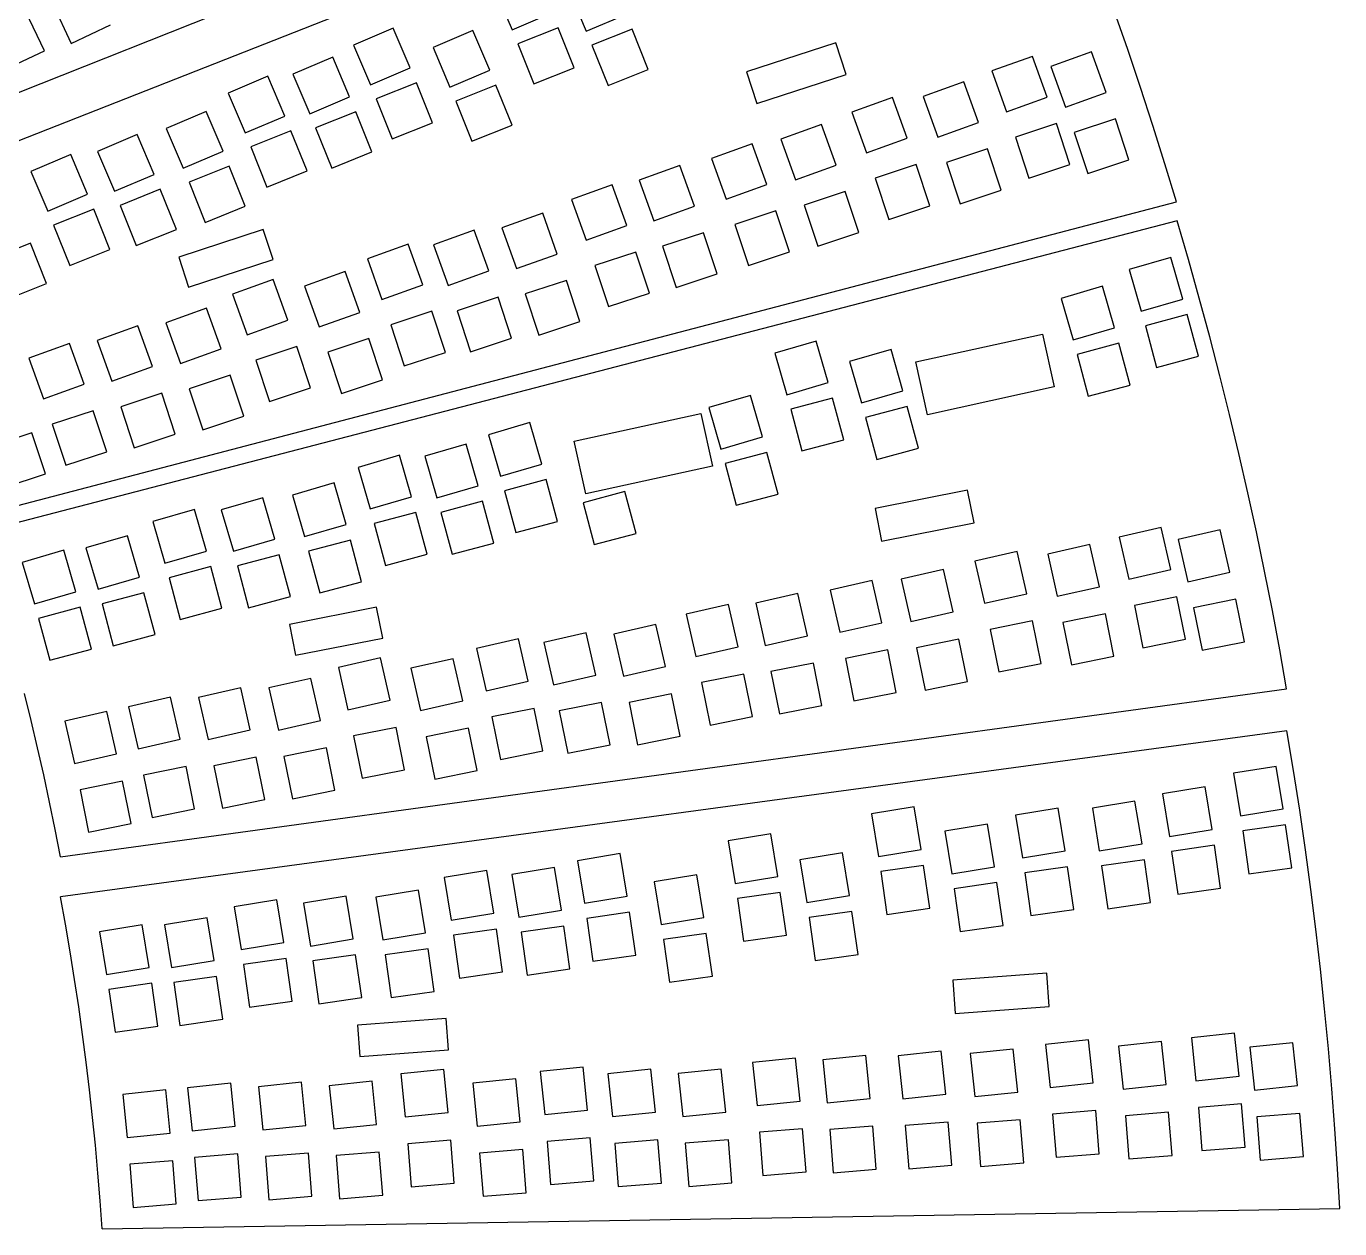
# Model space of a CAD drawing. Extents: x -27280 to 27280, y -16671 to 16671.
# Drawn here: x 23439 to 24896, y -11967 to -10632 of the extents above; entities that cross this region are included whole.
import ezdxf

# ---------------------------------------------------------------- set-up
doc = ezdxf.new("R2010")
doc.units = 0
doc.header["$MEASUREMENT"] = 0
doc.layers.get('0').update_dxf_attribs({"linetype": 'CONTINUOUS'})

msp = doc.modelspace()

# ---------------------------------------------------------------- linework, layer by layer
for p, q in [((23253.8, -10775.6), (24530.6, -10268.5)), ((24532.4, -10325.8), (23253.8, -10828.5)), ((23959, -10591.9), (23977.8, -10636.1)), ((24041.3, -10593.6), (24060.1, -10637.8)), ((23468, -10607.8), (23488.6, -10651.2)), ((23458.9, -10659.4), (23438.3, -10616)), ((23977.8, -10636.1), (24022, -10617.3)), ((24060.1, -10637.8), (24104.2, -10619)), ((24661.1, -10658), (24646.5, -10616)), ((23488.6, -10651.2), (23532, -10630.6)), ((23846, -10634.2), (23801.8, -10653)), ((23864.8, -10678.3), (23846, -10634.2)), ((23934.3, -10636.8), (23890.1, -10655.6)), ((23953.1, -10681), (23934.3, -10636.8)), ((24028.8, -10633.8), (23984.2, -10651.6)), ((24046.7, -10678.3), (24028.8, -10633.8)), ((24111.1, -10635.4), (24066.5, -10653.3)), ((24128.9, -10680), (24111.1, -10635.4)), ((23801.8, -10653), (23820.6, -10697.1)), ((23890.1, -10655.6), (23908.9, -10699.8)), ((23984.2, -10651.6), (24002.1, -10696.2)), ((24066.5, -10653.3), (24084.4, -10697.9)), ((24337.3, -10650.4), (24237.9, -10682.8)), ((24348.8, -10685.6), (24337.3, -10650.4)), ((23415.5, -10679.9), (23458.9, -10659.4)), ((23778.7, -10666.5), (23734.5, -10685.3)), ((23797.5, -10710.7), (23778.7, -10666.5)), ((24555.6, -10665.6), (24510.4, -10681.8)), ((24571.8, -10710.8), (24555.6, -10665.6)), ((24621.1, -10660.5), (24575.9, -10676.7)), ((24637.3, -10705.7), (24621.1, -10660.5)), ((24675.4, -10700.1), (24661.1, -10658)), ((23734.5, -10685.3), (23753.4, -10729.5)), ((23820.6, -10697.1), (23864.8, -10678.3)), ((23908.9, -10699.8), (23953.1, -10681)), ((24002.1, -10696.2), (24046.7, -10678.3)), ((24084.4, -10697.9), (24128.9, -10680)), ((24237.9, -10682.8), (24249.4, -10718)), ((24249.4, -10718), (24348.8, -10685.6)), ((24510.4, -10681.8), (24526.7, -10727)), ((24575.9, -10676.7), (24592.1, -10721.9)), ((23706.8, -10687.6), (23662.6, -10706.4)), ((23725.6, -10731.8), (23706.8, -10687.6)), ((23871.6, -10694.8), (23827, -10712.7)), ((23889.5, -10739.4), (23871.6, -10694.8)), ((23959.9, -10697.5), (23915.3, -10715.3)), ((23977.8, -10742), (23959.9, -10697.5)), ((24479.2, -10693.9), (24434, -10710.2)), ((24495.4, -10739.1), (24479.2, -10693.9)), ((24689.1, -10742.4), (24675.4, -10700.1)), ((23662.6, -10706.4), (23681.4, -10750.6)), ((23753.4, -10729.5), (23797.5, -10710.7)), ((23827, -10712.7), (23844.9, -10757.2)), ((24400.1, -10711.3), (24354.9, -10727.6)), ((24416.3, -10756.5), (24400.1, -10711.3)), ((24434, -10710.2), (24450.2, -10755.3)), ((24526.7, -10727), (24571.8, -10710.8)), ((24592.1, -10721.9), (24637.3, -10705.7)), ((23638.2, -10726.8), (23594, -10745.6)), ((23657, -10770.9), (23638.2, -10726.8)), ((23804.3, -10727.1), (23759.8, -10745)), ((23822.2, -10771.7), (23804.3, -10727.1)), ((23915.3, -10715.3), (23933.2, -10759.9)), ((24354.9, -10727.6), (24371.1, -10772.7)), ((23681.4, -10750.6), (23725.6, -10731.8)), ((23844.9, -10757.2), (23889.5, -10739.4)), ((23933.2, -10759.9), (23977.8, -10742)), ((24321.3, -10741.2), (24276.1, -10757.4)), ((24337.5, -10786.4), (24321.3, -10741.2)), ((24450.2, -10755.3), (24495.4, -10739.1)), ((24581.9, -10740.1), (24536.4, -10755.2)), ((24597, -10785.6), (24581.9, -10740.1)), ((24647.4, -10734.9), (24601.8, -10750)), ((24662.5, -10780.5), (24647.4, -10734.9)), ((24702.5, -10784.8), (24689.1, -10742.4)), ((23561.7, -10752.5), (23517.6, -10771.3)), ((23580.5, -10796.6), (23561.7, -10752.5)), ((23594, -10745.6), (23612.9, -10789.8)), ((23732.4, -10748.2), (23687.8, -10766.1)), ((23750.3, -10792.8), (23732.4, -10748.2)), ((23759.8, -10745), (23777.7, -10789.6)), ((24276.1, -10757.4), (24292.3, -10802.6)), ((24371.1, -10772.7), (24416.3, -10756.5)), ((24536.4, -10755.2), (24551.5, -10800.7)), ((24601.8, -10750), (24616.9, -10795.6)), ((23517.6, -10771.3), (23536.4, -10815.4)), ((23612.9, -10789.8), (23657, -10770.9)), ((23687.8, -10766.1), (23705.7, -10810.7)), ((23777.7, -10789.6), (23822.2, -10771.7)), ((24244.3, -10762.6), (24199.1, -10778.8)), ((24260.5, -10807.8), (24244.3, -10762.6)), ((24505.5, -10768.4), (24459.9, -10783.5)), ((24520.6, -10814), (24505.5, -10768.4)), ((23487.9, -10774.6), (23443.7, -10793.4)), ((23506.7, -10818.7), (23487.9, -10774.6)), ((23663.8, -10787.4), (23619.3, -10805.3)), ((23681.7, -10832), (23663.8, -10787.4)), ((24163.9, -10786.9), (24118.8, -10803.1)), ((24180.2, -10832), (24163.9, -10786.9)), ((24199.1, -10778.8), (24215.3, -10824)), ((24292.3, -10802.6), (24337.5, -10786.4)), ((24426.4, -10785.8), (24380.8, -10800.9)), ((24441.5, -10831.4), (24426.4, -10785.8)), ((24459.9, -10783.5), (24475, -10829.1)), ((24551.5, -10800.7), (24597, -10785.6)), ((24616.9, -10795.6), (24662.5, -10780.5)), ((24715.3, -10826.9), (24702.5, -10784.8)), ((23443.7, -10793.4), (23462.5, -10837.5)), ((23536.4, -10815.4), (23580.5, -10796.6)), ((23705.7, -10810.7), (23750.3, -10792.8)), ((24380.8, -10800.9), (24395.9, -10846.5)), ((23587.4, -10813.1), (23542.8, -10831)), ((23605.2, -10857.7), (23587.4, -10813.1)), ((23619.3, -10805.3), (23637.2, -10849.9)), ((24088.9, -10808.3), (24043.7, -10824.6)), ((24105.1, -10853.5), (24088.9, -10808.3)), ((24118.8, -10803.1), (24135, -10848.2)), ((24215.3, -10824), (24260.5, -10807.8)), ((24347.6, -10815.6), (24302, -10830.7)), ((24362.7, -10861.2), (24347.6, -10815.6)), ((24475, -10829.1), (24520.6, -10814)), ((23386.4, -11175.2), (24715.3, -10826.9)), ((23462.5, -10837.5), (23506.7, -10818.7)), ((23542.8, -10831), (23560.7, -10875.6)), ((24043.7, -10824.6), (24059.9, -10869.7)), ((24302, -10830.7), (24317.1, -10876.3)), ((24395.9, -10846.5), (24441.5, -10831.4)), ((23513.5, -10835.2), (23469, -10853.1)), ((23531.4, -10879.8), (23513.5, -10835.2)), ((23637.2, -10849.9), (23681.7, -10832)), ((24011.8, -10839.8), (23966.6, -10856)), ((24028, -10885), (24011.8, -10839.8)), ((24135, -10848.2), (24180.2, -10832)), ((24270.6, -10837), (24225, -10852.1)), ((24285.7, -10882.6), (24270.6, -10837)), ((24716, -10848.3), (23386.4, -11194)), ((23469, -10853.1), (23486.9, -10897.6)), ((23560.7, -10875.6), (23605.2, -10857.7)), ((23701.7, -10857.8), (23607.9, -10888.4)), ((23712.6, -10891.1), (23701.7, -10857.8)), ((23935.9, -10858.4), (23890.7, -10874.6)), ((23952.1, -10903.6), (23935.9, -10858.4)), ((23966.6, -10856), (23982.8, -10901.2)), ((24059.9, -10869.7), (24105.1, -10853.5)), ((24225, -10852.1), (24240.1, -10897.7)), ((24728.5, -10891.1), (24716, -10848.3)), ((23443.3, -10873), (23398.7, -10890.9)), ((23461.2, -10917.6), (23443.3, -10873)), ((23862.4, -10874.1), (23817.2, -10890.3)), ((23878.6, -10919.3), (23862.4, -10874.1)), ((23890.7, -10874.6), (23906.9, -10919.8)), ((24190.3, -10861.3), (24144.7, -10876.4)), ((24205.4, -10906.9), (24190.3, -10861.3)), ((24317.1, -10876.3), (24362.7, -10861.2)), ((23486.9, -10897.6), (23531.4, -10879.8)), ((23607.9, -10888.4), (23618.8, -10921.7)), ((23982.8, -10901.2), (24028, -10885)), ((24115.2, -10882.8), (24069.7, -10897.9)), ((24130.3, -10928.3), (24115.2, -10882.8)), ((24144.7, -10876.4), (24159.8, -10922)), ((24240.1, -10897.7), (24285.7, -10882.6)), ((24708.9, -10888.8), (24662.8, -10902.2)), ((24722.3, -10934.9), (24708.9, -10888.8)), ((23618.8, -10921.7), (23712.6, -10891.1)), ((23792.7, -10904.5), (23747.5, -10920.7)), ((23808.9, -10949.7), (23792.7, -10904.5)), ((23817.2, -10890.3), (23833.4, -10935.5)), ((23906.9, -10919.8), (23952.1, -10903.6)), ((24069.7, -10897.9), (24084.8, -10943.4)), ((24662.8, -10902.2), (24676.2, -10948.3)), ((24740.6, -10933.9), (24728.5, -10891.1)), ((23416.6, -10935.5), (23461.2, -10917.6)), ((23712.7, -10913.4), (23667.5, -10929.6)), ((23728.9, -10958.5), (23712.7, -10913.4)), ((24038.1, -10914.2), (23992.5, -10929.3)), ((24053.2, -10959.8), (24038.1, -10914.2)), ((24159.8, -10922), (24205.4, -10906.9)), ((23667.5, -10929.6), (23683.7, -10974.8)), ((23747.5, -10920.7), (23763.7, -10965.9)), ((23833.4, -10935.5), (23878.6, -10919.3)), ((23962.2, -10932.8), (23916.7, -10948)), ((23977.3, -10978.4), (23962.2, -10932.8)), ((23992.5, -10929.3), (24007.6, -10974.9)), ((24084.8, -10943.4), (24130.3, -10928.3)), ((24633.2, -10920.8), (24587.1, -10934.2)), ((24646.6, -10966.9), (24633.2, -10920.8)), ((23638.7, -10945.1), (23593.5, -10961.3)), ((23654.9, -10990.3), (23638.7, -10945.1)), ((23916.7, -10948), (23931.8, -10993.5)), ((24587.1, -10934.2), (24600.5, -10980.3)), ((24676.2, -10948.3), (24722.3, -10934.9)), ((24752.2, -10976.9), (24740.6, -10933.9)), ((23593.5, -10961.3), (23609.7, -11006.5)), ((23683.7, -10974.8), (23728.9, -10958.5)), ((23763.7, -10965.9), (23808.9, -10949.7)), ((23888.7, -10948.5), (23843.1, -10963.6)), ((23903.8, -10994.1), (23888.7, -10948.5)), ((24007.6, -10974.9), (24053.2, -10959.8)), ((24727.1, -10952.1), (24680.7, -10964.5)), ((24739.5, -10998.5), (24727.1, -10952.1)), ((23562.6, -10964.8), (23517.4, -10981.1)), ((23578.8, -11010), (23562.6, -10964.8)), ((23843.1, -10963.6), (23858.2, -11009.2)), ((24425.9, -11004.7), (24566.6, -10973.9)), ((24566.6, -10973.9), (24579.4, -11032.5)), ((24600.5, -10980.3), (24646.6, -10966.9)), ((24680.7, -10964.5), (24693.1, -11010.9)), ((24763.4, -11020), (24752.2, -10976.9)), ((23486.6, -10984.4), (23441.4, -11000.6)), ((23502.8, -11029.6), (23486.6, -10984.4)), ((23517.4, -10981.1), (23533.6, -11026.2)), ((23609.7, -11006.5), (23654.9, -10990.3)), ((23739, -10987.8), (23693.4, -11002.9)), ((23754.1, -11033.4), (23739, -10987.8)), ((23819, -10978.9), (23773.5, -10994)), ((23834.1, -11024.5), (23819, -10978.9)), ((23931.8, -10993.5), (23977.3, -10978.4)), ((24315.4, -10981.6), (24269.3, -10995)), ((24328.8, -11027.7), (24315.4, -10981.6)), ((24398.4, -10990.8), (24352.3, -11004.2)), ((24411.7, -11036.9), (24398.4, -10990.8)), ((24651.4, -10984.1), (24605, -10996.5)), ((24663.8, -11030.5), (24651.4, -10984.1)), ((23441.4, -11000.6), (23457.6, -11045.8)), ((23693.4, -11002.9), (23708.5, -11048.5)), ((23773.5, -10994), (23788.6, -11039.6)), ((23858.2, -11009.2), (23903.8, -10994.1)), ((24269.3, -10995), (24282.7, -11041.1)), ((24352.3, -11004.2), (24365.6, -11050.3)), ((24438.8, -11063.3), (24425.9, -11004.7)), ((24605, -10996.5), (24617.4, -11042.9)), ((24693.1, -11010.9), (24739.5, -10998.5)), ((23533.6, -11026.2), (23578.8, -11010)), ((23665, -11019.6), (23619.4, -11034.7)), ((23680.1, -11065.1), (23665, -11019.6)), ((24774.2, -11063.2), (24763.4, -11020)), ((23457.6, -11045.8), (23502.8, -11029.6)), ((23619.4, -11034.7), (23634.5, -11080.2)), ((23708.5, -11048.5), (23754.1, -11033.4)), ((23788.6, -11039.6), (23834.1, -11024.5)), ((24282.7, -11041.1), (24328.8, -11027.7)), ((24579.4, -11032.5), (24438.8, -11063.3)), ((24617.4, -11042.9), (24663.8, -11030.5)), ((23588.9, -11039.3), (23543.4, -11054.4)), ((23604, -11084.9), (23588.9, -11039.3)), ((24242.4, -11041.9), (24196.3, -11055.3)), ((24255.8, -11088), (24242.4, -11041.9)), ((24333.5, -11044.9), (24287.2, -11057.3)), ((24346, -11091.2), (24333.5, -11044.9)), ((24365.6, -11050.3), (24411.7, -11036.9)), ((23512.9, -11058.9), (23467.3, -11074)), ((23528, -11104.4), (23512.9, -11058.9)), ((23543.4, -11054.4), (23558.5, -11100)), ((24046.7, -11092.7), (24187.4, -11061.8)), ((24187.4, -11061.8), (24200.2, -11120.4)), ((24196.3, -11055.3), (24209.7, -11101.4)), ((24287.2, -11057.3), (24299.6, -11103.6)), ((24416.5, -11054.1), (24370.2, -11066.5)), ((24428.9, -11100.5), (24416.5, -11054.1)), ((24784.6, -11106.5), (24774.2, -11063.2)), ((23467.3, -11074), (23482.4, -11119.5)), ((23634.5, -11080.2), (23680.1, -11065.1)), ((23997.6, -11072.1), (23951.5, -11085.5)), ((24011, -11118.2), (23997.6, -11072.1)), ((24370.2, -11066.5), (24382.6, -11112.9)), ((23444.7, -11083.4), (23399.1, -11098.5)), ((23459.8, -11128.9), (23444.7, -11083.4)), ((23558.5, -11100), (23604, -11084.9)), ((23951.5, -11085.5), (23964.9, -11131.6)), ((24059.6, -11151.3), (24046.7, -11092.7)), ((24209.7, -11101.4), (24255.8, -11088)), ((24299.6, -11103.6), (24346, -11091.2)), ((23482.4, -11119.5), (23528, -11104.4)), ((23853, -11108.4), (23806.9, -11121.8)), ((23866.3, -11154.5), (23853, -11108.4)), ((23926.9, -11096.1), (23880.8, -11109.5)), ((23940.3, -11142.2), (23926.9, -11096.1)), ((24260.6, -11105.2), (24214.2, -11117.6)), ((24273, -11151.5), (24260.6, -11105.2)), ((24382.6, -11112.9), (24428.9, -11100.5)), ((24794.5, -11149.9), (24784.6, -11106.5)), ((23806.9, -11121.8), (23820.3, -11167.9)), ((23880.8, -11109.5), (23894.2, -11155.6)), ((23964.9, -11131.6), (24011, -11118.2)), ((24200.2, -11120.4), (24059.6, -11151.3)), ((24214.2, -11117.6), (24226.7, -11163.9)), ((23414.2, -11144), (23459.8, -11128.9)), ((24015.7, -11135.4), (23969.4, -11147.8)), ((24028.2, -11181.7), (24015.7, -11135.4)), ((23780.2, -11139.1), (23734.1, -11152.5)), ((23793.6, -11185.2), (23780.2, -11139.1)), ((23894.2, -11155.6), (23940.3, -11142.2)), ((23969.4, -11147.8), (23981.8, -11194.2)), ((24103.1, -11148.6), (24056.7, -11161)), ((24115.5, -11195), (24103.1, -11148.6)), ((24226.7, -11163.9), (24273, -11151.5)), ((24483.4, -11147.1), (24380.8, -11167.4)), ((24490.6, -11183.4), (24483.4, -11147.1)), ((24804, -11193.4), (24794.5, -11149.9)), ((23701.2, -11155.5), (23655.1, -11168.8)), ((23714.6, -11201.6), (23701.2, -11155.5)), ((23734.1, -11152.5), (23747.5, -11198.6)), ((23820.3, -11167.9), (23866.3, -11154.5)), ((23945.1, -11159.4), (23898.7, -11171.8)), ((23957.5, -11205.8), (23945.1, -11159.4)), ((24056.7, -11161), (24069.1, -11207.4)), ((23625.3, -11168.5), (23579.2, -11181.9)), ((23638.6, -11214.6), (23625.3, -11168.5)), ((23655.1, -11168.8), (23668.5, -11214.9)), ((23871.1, -11171.7), (23824.8, -11184.1)), ((23883.6, -11218.1), (23871.1, -11171.7)), ((23898.7, -11171.8), (23911.2, -11218.2)), ((24380.8, -11167.4), (24388, -11203.7)), ((23579.2, -11181.9), (23592.5, -11228)), ((23747.5, -11198.6), (23793.6, -11185.2)), ((23824.8, -11184.1), (23837.2, -11230.5)), ((23981.8, -11194.2), (24028.2, -11181.7)), ((24069.1, -11207.4), (24115.5, -11195)), ((24388, -11203.7), (24490.6, -11183.4)), ((24698.3, -11188.4), (24651.6, -11199.1)), ((24709, -11235.2), (24698.3, -11188.4)), ((24763.9, -11191.2), (24717.1, -11201.9)), ((24774.6, -11238), (24763.9, -11191.2)), ((24813, -11236.9), (24804, -11193.4)), ((23551, -11197.7), (23504.9, -11211)), ((23564.4, -11243.7), (23551, -11197.7)), ((23668.5, -11214.9), (23714.6, -11201.6)), ((23798.4, -11202.4), (23752, -11214.8)), ((23810.8, -11248.8), (23798.4, -11202.4)), ((23911.2, -11218.2), (23957.5, -11205.8)), ((24619.1, -11207.4), (24572.3, -11218.1)), ((24629.8, -11254.2), (24619.1, -11207.4)), ((24651.6, -11199.1), (24662.2, -11245.9)), ((24717.1, -11201.9), (24727.8, -11248.7)), ((23480.3, -11213.8), (23434.2, -11227.2)), ((23493.7, -11259.9), (23480.3, -11213.8)), ((23504.9, -11211), (23518.3, -11257.1)), ((23592.5, -11228), (23638.6, -11214.6)), ((23719.4, -11218.7), (23673, -11231.2)), ((23731.8, -11265.1), (23719.4, -11218.7)), ((23752, -11214.8), (23764.4, -11261.2)), ((23837.2, -11230.5), (23883.6, -11218.1)), ((24538.4, -11215.2), (24491.6, -11225.8)), ((24549.1, -11262), (24538.4, -11215.2)), ((24572.3, -11218.1), (24583, -11264.9)), ((23434.2, -11227.2), (23447.6, -11273.3)), ((23643.4, -11231.8), (23597.1, -11244.2)), ((23655.8, -11278.2), (23643.4, -11231.8)), ((23673, -11231.2), (23685.4, -11277.5)), ((24456.6, -11235.3), (24409.8, -11246)), ((24467.3, -11282.1), (24456.6, -11235.3)), ((24491.6, -11225.8), (24502.3, -11272.6)), ((24662.2, -11245.9), (24709, -11235.2)), ((24727.8, -11248.7), (24774.6, -11238)), ((24821.7, -11280.6), (24813, -11236.9)), ((23518.3, -11257.1), (23564.4, -11243.7)), ((23597.1, -11244.2), (23609.5, -11290.6)), ((23764.4, -11261.2), (23810.8, -11248.8)), ((24377.6, -11247.4), (24330.8, -11258)), ((24388.3, -11294.2), (24377.6, -11247.4)), ((24409.8, -11246), (24420.5, -11292.8)), ((24583, -11264.9), (24629.8, -11254.2)), ((23447.6, -11273.3), (23493.7, -11259.9)), ((23569.2, -11260.9), (23522.8, -11273.3)), ((23581.6, -11307.3), (23569.2, -11260.9)), ((23685.4, -11277.5), (23731.8, -11265.1)), ((24295, -11261.8), (24248.2, -11272.5)), ((24305.6, -11308.6), (24295, -11261.8)), ((24330.8, -11258), (24341.5, -11304.8)), ((24502.3, -11272.6), (24549.1, -11262)), ((24715.5, -11265.5), (24668.5, -11275)), ((24725.1, -11312.5), (24715.5, -11265.5)), ((24781.1, -11268.2), (24734.1, -11277.8)), ((24790.7, -11315.3), (24781.1, -11268.2)), ((23498.5, -11277.1), (23452.2, -11289.5)), ((23510.9, -11323.5), (23498.5, -11277.1)), ((23522.8, -11273.3), (23535.2, -11319.7)), ((23609.5, -11290.6), (23655.8, -11278.2)), ((23827.5, -11276.8), (23730.7, -11296)), ((23834.3, -11311.2), (23827.5, -11276.8)), ((24217.9, -11274.1), (24171.1, -11284.8)), ((24228.6, -11320.9), (24217.9, -11274.1)), ((24248.2, -11272.5), (24258.8, -11319.3)), ((24420.5, -11292.8), (24467.3, -11282.1)), ((24668.5, -11275), (24678, -11322.1)), ((24734.1, -11277.8), (24743.6, -11324.8)), ((24829.9, -11324.4), (24821.7, -11280.6)), ((23452.2, -11289.5), (23464.6, -11335.9)), ((23730.7, -11296), (23737.5, -11330.3)), ((24137.5, -11296.1), (24090.7, -11306.8)), ((24148.2, -11342.9), (24137.5, -11296.1)), ((24171.1, -11284.8), (24181.8, -11331.6)), ((24341.5, -11304.8), (24388.3, -11294.2)), ((24555.6, -11292.2), (24508.6, -11301.8)), ((24565.2, -11339.3), (24555.6, -11292.2)), ((24636.3, -11284.4), (24589.2, -11294)), ((24589.2, -11294), (24598.8, -11341)), ((24645.8, -11331.5), (24636.3, -11284.4)), ((23535.2, -11319.7), (23581.6, -11307.3)), ((23737.5, -11330.3), (23834.3, -11311.2)), ((23985.1, -11312.2), (23938.3, -11322.9)), ((23995.8, -11359), (23985.1, -11312.2)), ((24060, -11305.5), (24013.2, -11316.2)), ((24070.7, -11352.3), (24060, -11305.5)), ((24090.7, -11306.8), (24101.4, -11353.6)), ((24258.8, -11319.3), (24305.6, -11308.6)), ((24473.8, -11312.4), (24426.8, -11321.9)), ((24483.3, -11359.5), (24473.8, -11312.4)), ((24508.6, -11301.8), (24518.1, -11348.8)), ((24678, -11322.1), (24725.1, -11312.5)), ((23464.6, -11335.9), (23510.9, -11323.5)), ((23938.3, -11322.9), (23949, -11369.7)), ((24013.2, -11316.2), (24023.9, -11363)), ((24181.8, -11331.6), (24228.6, -11320.9)), ((24394.8, -11324.4), (24347.8, -11333.9)), ((24404.3, -11371.5), (24394.8, -11324.4)), ((24426.8, -11321.9), (24436.3, -11369)), ((24743.6, -11324.8), (24790.7, -11315.3)), ((24837.5, -11367.7), (24829.9, -11324.4)), ((23831.8, -11333.3), (23785, -11344)), ((23842.5, -11380.1), (23831.8, -11333.3)), ((23912.3, -11334.1), (23865.5, -11344.7)), ((23923, -11380.9), (23912.3, -11334.1)), ((24312.2, -11338.9), (24265.1, -11348.4)), ((24321.7, -11385.9), (24312.2, -11338.9)), ((24347.8, -11333.9), (24357.3, -11381)), ((24518.1, -11348.8), (24565.2, -11339.3)), ((24598.8, -11341), (24645.8, -11331.5)), ((23754.5, -11356), (23707.7, -11366.6)), ((23765.2, -11402.7), (23754.5, -11356)), ((23785, -11344), (23795.7, -11390.8)), ((23865.5, -11344.7), (23876.2, -11391.5)), ((24023.9, -11363), (24070.7, -11352.3)), ((24101.4, -11353.6), (24148.2, -11342.9)), ((24235.1, -11351.2), (24188, -11360.7)), ((24244.6, -11398.2), (24235.1, -11351.2)), ((24265.1, -11348.4), (24274.6, -11395.4)), ((23476.5, -11554.2), (24837.5, -11367.7)), ((23676.6, -11366.4), (23629.8, -11377.1)), ((23687.3, -11413.2), (23676.6, -11366.4)), ((23707.7, -11366.6), (23718.4, -11413.4)), ((23949, -11369.7), (23995.8, -11359)), ((24188, -11360.7), (24197.6, -11407.8)), ((24436.3, -11369), (24483.3, -11359.5)), ((23444.2, -11402.8), (23436.8, -11372.7)), ((23598.8, -11376.7), (23552, -11387.4)), ((23609.4, -11423.5), (23598.8, -11376.7)), ((23629.8, -11377.1), (23640.5, -11423.9)), ((23795.7, -11390.8), (23842.5, -11380.1)), ((23876.2, -11391.5), (23923, -11380.9)), ((24077.2, -11382.6), (24030.1, -11392.1)), ((24086.7, -11429.6), (24077.2, -11382.6)), ((24154.7, -11373.2), (24107.7, -11382.7)), ((24107.7, -11382.7), (24117.2, -11429.7)), ((24164.3, -11420.2), (24154.7, -11373.2)), ((24357.3, -11381), (24404.3, -11371.5)), ((23528.1, -11392.9), (23481.3, -11403.5)), ((23538.8, -11439.7), (23528.1, -11392.9)), ((23552, -11387.4), (23562.7, -11434.2)), ((24002.3, -11389.3), (23955.3, -11398.8)), ((23955.3, -11398.8), (23964.8, -11445.9)), ((24011.8, -11436.3), (24002.3, -11389.3)), ((24030.1, -11392.1), (24039.7, -11439.1)), ((24197.6, -11407.8), (24244.6, -11398.2)), ((24274.6, -11395.4), (24321.7, -11385.9)), ((23451.2, -11432.9), (23444.2, -11402.8)), ((24837.9, -11414.1), (23476.5, -11598.5)), ((23481.3, -11403.5), (23492, -11450.3)), ((23640.5, -11423.9), (23687.3, -11413.2)), ((23718.4, -11413.4), (23765.2, -11402.7)), ((23849, -11410.4), (23801.9, -11419.9)), ((23858.5, -11457.4), (23849, -11410.4)), ((23929.5, -11411.1), (23882.4, -11420.7)), ((23939, -11458.2), (23929.5, -11411.1)), ((24845.2, -11458.1), (24837.9, -11414.1)), ((23562.7, -11434.2), (23609.4, -11423.5)), ((23801.9, -11419.9), (23811.5, -11466.9)), ((23882.4, -11420.7), (23892, -11467.7)), ((24117.2, -11429.7), (24164.3, -11420.2)), ((23458, -11463.1), (23451.2, -11432.9)), ((23492, -11450.3), (23538.8, -11439.7)), ((23693.8, -11443.5), (23646.8, -11453)), ((23703.3, -11490.5), (23693.8, -11443.5)), ((23771.7, -11433), (23724.6, -11442.5)), ((23724.6, -11442.5), (23734.2, -11489.6)), ((23781.2, -11480.1), (23771.7, -11433)), ((23964.8, -11445.9), (24011.8, -11436.3)), ((24039.7, -11439.1), (24086.7, -11429.6)), ((23616, -11453.8), (23568.9, -11463.3)), ((23625.5, -11500.8), (23616, -11453.8)), ((23646.8, -11453), (23656.3, -11500)), ((23811.5, -11466.9), (23858.5, -11457.4)), ((23892, -11467.7), (23939, -11458.2)), ((24825.9, -11453.6), (24778.6, -11461.3)), ((24833.7, -11500.9), (24825.9, -11453.6)), ((24852, -11502.1), (24845.2, -11458.1)), ((23464.4, -11493.4), (23458, -11463.1)), ((23545.3, -11469.9), (23498.3, -11479.5)), ((23554.9, -11517), (23545.3, -11469.9)), ((23568.9, -11463.3), (23578.5, -11510.3)), ((24778.6, -11461.3), (24786.3, -11508.7)), ((23498.3, -11479.5), (23507.8, -11526.5)), ((23734.2, -11489.6), (23781.2, -11480.1)), ((24747, -11476.3), (24699.6, -11484)), ((24699.6, -11484), (24707.4, -11531.4)), ((24754.7, -11523.6), (24747, -11476.3)), ((23470.6, -11523.8), (23464.4, -11493.4)), ((23578.5, -11510.3), (23625.5, -11500.8)), ((23656.3, -11500), (23703.3, -11490.5)), ((24424.1, -11498.6), (24376.8, -11506.4)), ((24431.9, -11546), (24424.1, -11498.6)), ((24583.9, -11500), (24536.5, -11507.8)), ((24591.7, -11547.4), (24583.9, -11500)), ((24669.2, -11492.3), (24621.9, -11500)), ((24621.9, -11500), (24629.6, -11547.4)), ((24677, -11539.6), (24669.2, -11492.3)), ((24786.3, -11508.7), (24833.7, -11500.9)), ((24858.4, -11546.2), (24852, -11502.1)), ((24376.8, -11506.4), (24384.6, -11553.7)), ((24536.5, -11507.8), (24544.3, -11555.2)), ((23476.5, -11554.2), (23470.6, -11523.8)), ((23507.8, -11526.5), (23554.9, -11517)), ((24265, -11528.5), (24217.6, -11536.3)), ((24272.8, -11575.9), (24265, -11528.5)), ((24505.4, -11517.7), (24458.1, -11525.4)), ((24458.1, -11525.4), (24465.8, -11572.8)), ((24513.2, -11565), (24505.4, -11517.7)), ((24707.4, -11531.4), (24754.7, -11523.6)), ((24836.4, -11518.6), (24788.9, -11525.3)), ((24788.9, -11525.3), (24795.7, -11572.9)), ((24843.2, -11566.1), (24836.4, -11518.6)), ((24217.6, -11536.3), (24225.4, -11583.7)), ((24384.6, -11553.7), (24431.9, -11546)), ((24629.6, -11547.4), (24677, -11539.6)), ((24757.4, -11541.2), (24709.9, -11548)), ((24764.2, -11588.8), (24757.4, -11541.2)), ((24097.8, -11550.5), (24050.4, -11558.3)), ((24050.4, -11558.3), (24058.2, -11605.6)), ((24105.6, -11597.8), (24097.8, -11550.5)), ((24344.5, -11549.7), (24297.2, -11557.5)), ((24297.2, -11557.5), (24304.9, -11604.9)), ((24352.3, -11597.1), (24344.5, -11549.7)), ((24544.3, -11555.2), (24591.7, -11547.4)), ((24679.7, -11557.3), (24632.2, -11564)), ((24686.5, -11604.8), (24679.7, -11557.3)), ((24709.9, -11548), (24716.7, -11595.6)), ((24864.4, -11590.3), (24858.4, -11546.2)), ((23949.9, -11569.3), (23902.5, -11577.1)), ((23957.7, -11616.7), (23949.9, -11569.3)), ((24024.8, -11565.9), (23977.4, -11573.7)), ((23977.4, -11573.7), (23985.2, -11621)), ((24032.6, -11613.3), (24024.8, -11565.9)), ((24182.9, -11574), (24135.6, -11581.8)), ((24190.7, -11621.4), (24182.9, -11574)), ((24434.6, -11563.6), (24387.1, -11570.4)), ((24387.1, -11570.4), (24393.9, -11617.9)), ((24441.4, -11611.1), (24434.6, -11563.6)), ((24465.8, -11572.8), (24513.2, -11565)), ((24594.4, -11565), (24546.9, -11571.8)), ((24546.9, -11571.8), (24553.7, -11619.3)), ((24601.2, -11612.5), (24594.4, -11565)), ((24632.2, -11564), (24639, -11611.6)), ((24795.7, -11572.9), (24843.2, -11566.1)), ((23902.5, -11577.1), (23910.3, -11624.4)), ((24135.6, -11581.8), (24143.4, -11629.2)), ((24225.4, -11583.7), (24272.8, -11575.9)), ((24515.9, -11582.7), (24468.4, -11589.5)), ((24468.4, -11589.5), (24475.2, -11637)), ((24522.7, -11630.2), (24515.9, -11582.7)), ((24716.7, -11595.6), (24764.2, -11588.8)), ((23482, -11628.9), (23476.5, -11598.5)), ((23716.6, -11601.7), (23669.3, -11609.5)), ((23724.4, -11649.1), (23716.6, -11601.7)), ((23793.6, -11597.8), (23746.2, -11605.6)), ((23801.4, -11645.2), (23793.6, -11597.8)), ((23874, -11591), (23826.6, -11598.8)), ((23826.6, -11598.8), (23834.4, -11646.2)), ((23881.8, -11638.4), (23874, -11591)), ((24058.2, -11605.6), (24105.6, -11597.8)), ((24275.5, -11593.5), (24228, -11600.3)), ((24228, -11600.3), (24234.8, -11647.8)), ((24282.3, -11641.1), (24275.5, -11593.5)), ((24304.9, -11604.9), (24352.3, -11597.1)), ((24869.9, -11634.4), (24864.4, -11590.3)), ((23669.3, -11609.5), (23677, -11656.9)), ((23746.2, -11605.6), (23754, -11653)), ((23910.3, -11624.4), (23957.7, -11616.7)), ((23985.2, -11621), (24032.6, -11613.3)), ((24108.3, -11615.5), (24060.8, -11622.3)), ((24115.1, -11663), (24108.3, -11615.5)), ((24355, -11614.7), (24307.5, -11621.5)), ((24361.8, -11662.3), (24355, -11614.7)), ((24393.9, -11617.9), (24441.4, -11611.1)), ((24553.7, -11619.3), (24601.2, -11612.5)), ((24639, -11611.6), (24686.5, -11604.8)), ((23487.2, -11659.4), (23482, -11628.9)), ((23567.3, -11629.4), (23520, -11637.1)), ((23575.1, -11676.7), (23567.3, -11629.4)), ((23639.4, -11621.8), (23592, -11629.5)), ((23592, -11629.5), (23599.8, -11676.9)), ((23647.2, -11669.1), (23639.4, -11621.8)), ((24035.3, -11630.9), (23987.8, -11637.7)), ((24042.1, -11678.4), (24035.3, -11630.9)), ((24060.8, -11622.3), (24067.6, -11669.8)), ((24143.4, -11629.2), (24190.7, -11621.4)), ((24307.5, -11621.5), (24314.3, -11669)), ((24475.2, -11637), (24522.7, -11630.2)), ((23520, -11637.1), (23527.8, -11684.5)), ((23754, -11653), (23801.4, -11645.2)), ((23834.4, -11646.2), (23881.8, -11638.4)), ((23960.4, -11634.3), (23912.9, -11641.1)), ((23912.9, -11641.1), (23919.6, -11688.6)), ((23967.2, -11681.8), (23960.4, -11634.3)), ((23987.8, -11637.7), (23994.6, -11685.2)), ((24193.4, -11639), (24145.9, -11645.8)), ((24145.9, -11645.8), (24152.7, -11693.3)), ((24200.2, -11686.6), (24193.4, -11639)), ((24234.8, -11647.8), (24282.3, -11641.1)), ((24875.1, -11678.7), (24869.9, -11634.4)), ((23492.2, -11690), (23487.2, -11659.4)), ((23677, -11656.9), (23724.4, -11649.1)), ((23884.5, -11656), (23837, -11662.8)), ((23891.3, -11703.6), (23884.5, -11656)), ((24314.3, -11669), (24361.8, -11662.3)), ((23527.8, -11684.5), (23575.1, -11676.7)), ((23599.8, -11676.9), (23647.2, -11669.1)), ((23727.1, -11666.7), (23679.6, -11673.5)), ((23679.6, -11673.5), (23686.4, -11721)), ((23733.9, -11714.3), (23727.1, -11666.7)), ((23804.1, -11662.8), (23756.6, -11669.6)), ((23756.6, -11669.6), (23763.3, -11717.1)), ((23810.9, -11710.3), (23804.1, -11662.8)), ((23837, -11662.8), (23843.7, -11710.3)), ((24067.6, -11669.8), (24115.1, -11663)), ((23496.8, -11720.6), (23492.2, -11690)), ((23649.9, -11686.8), (23602.4, -11693.5)), ((23656.7, -11734.3), (23649.9, -11686.8)), ((23919.6, -11688.6), (23967.2, -11681.8)), ((23994.6, -11685.2), (24042.1, -11678.4)), ((24152.7, -11693.3), (24200.2, -11686.6)), ((24571.2, -11683), (24466.9, -11690.9)), ((24466.9, -11690.9), (24469.7, -11727.8)), ((24574, -11720), (24571.2, -11683)), ((24879.7, -11722.9), (24875.1, -11678.7)), ((23577.8, -11694.4), (23530.3, -11701.1)), ((23530.3, -11701.1), (23537.1, -11748.7)), ((23584.6, -11741.9), (23577.8, -11694.4)), ((23602.4, -11693.5), (23609.2, -11741.1)), ((23843.7, -11710.3), (23891.3, -11703.6)), ((23501.1, -11751.2), (23496.8, -11720.6)), ((23686.4, -11721), (23733.9, -11714.3)), ((23763.3, -11717.1), (23810.9, -11710.3)), ((24469.7, -11727.8), (24574, -11720)), ((23609.2, -11741.1), (23656.7, -11734.3)), ((23904.5, -11733.4), (23806.1, -11740.9)), ((23907.2, -11768.4), (23904.5, -11733.4)), ((24883.9, -11767.2), (24879.7, -11722.9)), ((23537.1, -11748.7), (23584.6, -11741.9)), ((23806.1, -11740.9), (23808.8, -11775.8)), ((24779.7, -11749.7), (24731.9, -11754.8)), ((24784.7, -11797.5), (24779.7, -11749.7)), ((23505.1, -11781.9), (23501.1, -11751.2)), ((24617.7, -11757.2), (24570, -11762.2)), ((24570, -11762.2), (24575, -11809.9)), ((24622.7, -11804.9), (24617.7, -11757.2)), ((24698.7, -11759.1), (24650.9, -11764.1)), ((24650.9, -11764.1), (24656, -11811.8)), ((24703.7, -11806.8), (24698.7, -11759.1)), ((24731.9, -11754.8), (24736.9, -11802.5)), ((24844.4, -11760.3), (24796.7, -11765.3)), ((24849.4, -11808), (24844.4, -11760.3)), ((23808.8, -11775.8), (23907.2, -11768.4)), ((24292.4, -11777.4), (24244.7, -11782.4)), ((24297.4, -11825.1), (24292.4, -11777.4)), ((24370.4, -11774.4), (24322.6, -11779.4)), ((24375.4, -11822.1), (24370.4, -11774.4)), ((24454.2, -11769.9), (24406.4, -11774.9)), ((24406.4, -11774.9), (24411.5, -11822.7)), ((24459.2, -11817.6), (24454.2, -11769.9)), ((24534.1, -11767.4), (24486.3, -11772.4)), ((24486.3, -11772.4), (24491.3, -11820.2)), ((24539.1, -11815.2), (24534.1, -11767.4)), ((24796.7, -11765.3), (24801.7, -11813)), ((24887.7, -11811.6), (24883.9, -11767.2)), ((23508.8, -11812.7), (23505.1, -11781.9)), ((23902, -11790), (23854.2, -11795)), ((23907, -11837.7), (23902, -11790)), ((24056.7, -11787.4), (24009, -11792.4)), ((24009, -11792.4), (24014, -11840.2)), ((24061.7, -11835.1), (24056.7, -11787.4)), ((24131.9, -11789.7), (24084.1, -11794.7)), ((24136.9, -11837.4), (24131.9, -11789.7)), ((24210, -11789.6), (24162.3, -11794.6)), ((24215, -11837.3), (24210, -11789.6)), ((24244.7, -11782.4), (24249.7, -11830.2)), ((24322.6, -11779.4), (24327.7, -11827.1)), ((23665.5, -11805.2), (23617.7, -11810.3)), ((23670.5, -11853), (23665.5, -11805.2)), ((23744, -11804.3), (23696.2, -11809.3)), ((23749, -11852.1), (23744, -11804.3)), ((23822.5, -11803.2), (23774.8, -11808.3)), ((23774.8, -11808.3), (23779.8, -11856)), ((23827.5, -11851), (23822.5, -11803.2)), ((23854.2, -11795), (23859.3, -11842.7)), ((23981.8, -11800.4), (23934.1, -11805.4)), ((23934.1, -11805.4), (23939.1, -11853.1)), ((23986.8, -11848.1), (23981.8, -11800.4)), ((24084.1, -11794.7), (24089.1, -11842.4)), ((24162.3, -11794.6), (24167.3, -11842.4)), ((24575, -11809.9), (24622.7, -11804.9)), ((24656, -11811.8), (24703.7, -11806.8)), ((24736.9, -11802.5), (24784.7, -11797.5)), ((24801.7, -11813), (24849.4, -11808)), ((23512.3, -11843.4), (23508.8, -11812.7)), ((23593.4, -11812.8), (23545.7, -11817.9)), ((23545.7, -11817.9), (23550.7, -11865.6)), ((23598.4, -11860.6), (23593.4, -11812.8)), ((23617.7, -11810.3), (23622.7, -11858)), ((23696.2, -11809.3), (23701.2, -11857.1)), ((24327.7, -11827.1), (24375.4, -11822.1)), ((24411.5, -11822.7), (24459.2, -11817.6)), ((24491.3, -11820.2), (24539.1, -11815.2)), ((24891.1, -11856), (24887.7, -11811.6)), ((24014, -11840.2), (24061.7, -11835.1)), ((24089.1, -11842.4), (24136.9, -11837.4)), ((24167.3, -11842.4), (24215, -11837.3)), ((24249.7, -11830.2), (24297.4, -11825.1)), ((24625.6, -11835.7), (24577.7, -11839.6)), ((24629.4, -11883.6), (24625.6, -11835.7)), ((24787.5, -11828.3), (24739.7, -11832.1)), ((24739.7, -11832.1), (24743.5, -11880)), ((24791.4, -11876.2), (24787.5, -11828.3)), ((23515.4, -11874.2), (23512.3, -11843.4)), ((23701.2, -11857.1), (23749, -11852.1)), ((23779.8, -11856), (23827.5, -11851)), ((23859.3, -11842.7), (23907, -11837.7)), ((23939.1, -11853.1), (23986.8, -11848.1)), ((24462, -11848.5), (24414.2, -11852.3)), ((24465.9, -11896.3), (24462, -11848.5)), ((24541.9, -11846), (24494.1, -11849.8)), ((24494.1, -11849.8), (24497.9, -11897.7)), ((24545.8, -11893.8), (24541.9, -11846)), ((24577.7, -11839.6), (24581.6, -11887.4)), ((24706.5, -11837.6), (24658.7, -11841.5)), ((24658.7, -11841.5), (24662.5, -11889.3)), ((24710.4, -11885.5), (24706.5, -11837.6)), ((24852.3, -11838.9), (24804.5, -11842.7)), ((24804.5, -11842.7), (24808.3, -11890.6)), ((24856.1, -11886.7), (24852.3, -11838.9)), ((23550.7, -11865.6), (23598.4, -11860.6)), ((23622.7, -11858), (23670.5, -11853)), ((24064.6, -11866), (24016.7, -11869.8)), ((24068.4, -11913.8), (24064.6, -11866)), ((24300.3, -11856), (24252.4, -11859.8)), ((24252.4, -11859.8), (24256.3, -11907.7)), ((24304.1, -11903.8), (24300.3, -11856)), ((24378.3, -11852.9), (24330.4, -11856.8)), ((24330.4, -11856.8), (24334.2, -11904.6)), ((24382.1, -11900.8), (24378.3, -11852.9)), ((24414.2, -11852.3), (24418, -11900.2)), ((24894, -11900.4), (24891.1, -11856)), ((23518.1, -11905.1), (23515.4, -11874.2)), ((23909.8, -11868.6), (23862, -11872.4)), ((23862, -11872.4), (23865.8, -11920.2)), ((23913.7, -11916.4), (23909.8, -11868.6)), ((23989.7, -11878.9), (23941.8, -11882.8)), ((23993.5, -11926.8), (23989.7, -11878.9)), ((24016.7, -11869.8), (24020.6, -11917.7)), ((24139.7, -11868.2), (24091.9, -11872.1)), ((24091.9, -11872.1), (24095.7, -11919.9)), ((24143.6, -11916.1), (24139.7, -11868.2)), ((24217.9, -11868.2), (24170, -11872)), ((24170, -11872), (24173.9, -11919.9)), ((24221.7, -11916), (24217.9, -11868.2)), ((24743.5, -11880), (24791.4, -11876.2)), ((23601.3, -11891.4), (23553.4, -11895.3)), ((23553.4, -11895.3), (23557.3, -11943.1)), ((23605.1, -11939.3), (23601.3, -11891.4)), ((23673.3, -11883.8), (23625.5, -11887.6)), ((23625.5, -11887.6), (23629.3, -11935.5)), ((23677.2, -11931.7), (23673.3, -11883.8)), ((23751.8, -11882.9), (23704, -11886.7)), ((23704, -11886.7), (23707.8, -11934.6)), ((23755.7, -11930.7), (23751.8, -11882.9)), ((23830.4, -11881.8), (23782.5, -11885.7)), ((23782.5, -11885.7), (23786.4, -11933.5)), ((23834.2, -11929.7), (23830.4, -11881.8)), ((23941.8, -11882.8), (23945.7, -11930.6)), ((24497.9, -11897.7), (24545.8, -11893.8)), ((24581.6, -11887.4), (24629.4, -11883.6)), ((24662.5, -11889.3), (24710.4, -11885.5)), ((24808.3, -11890.6), (24856.1, -11886.7)), ((23520.6, -11935.9), (23518.1, -11905.1)), ((24256.3, -11907.7), (24304.1, -11903.8)), ((24334.2, -11904.6), (24382.1, -11900.8)), ((24418, -11900.2), (24465.9, -11896.3)), ((24896.4, -11944.3), (24894, -11900.4)), ((23865.8, -11920.2), (23913.7, -11916.4)), ((24020.6, -11917.7), (24068.4, -11913.8)), ((24095.7, -11919.9), (24143.6, -11916.1)), ((24173.9, -11919.9), (24221.7, -11916)), ((23522.8, -11966.8), (23520.6, -11935.9)), ((23557.3, -11943.1), (23605.1, -11939.3)), ((23629.3, -11935.5), (23677.2, -11931.7)), ((23707.8, -11934.6), (23755.7, -11930.7)), ((23786.4, -11933.5), (23834.2, -11929.7)), ((23945.7, -11930.6), (23993.5, -11926.8)), ((23522.8, -11966.8), (24896.4, -11944.3))]:
    msp.add_line(p, q)

doc.saveas('drawing.dxf')
